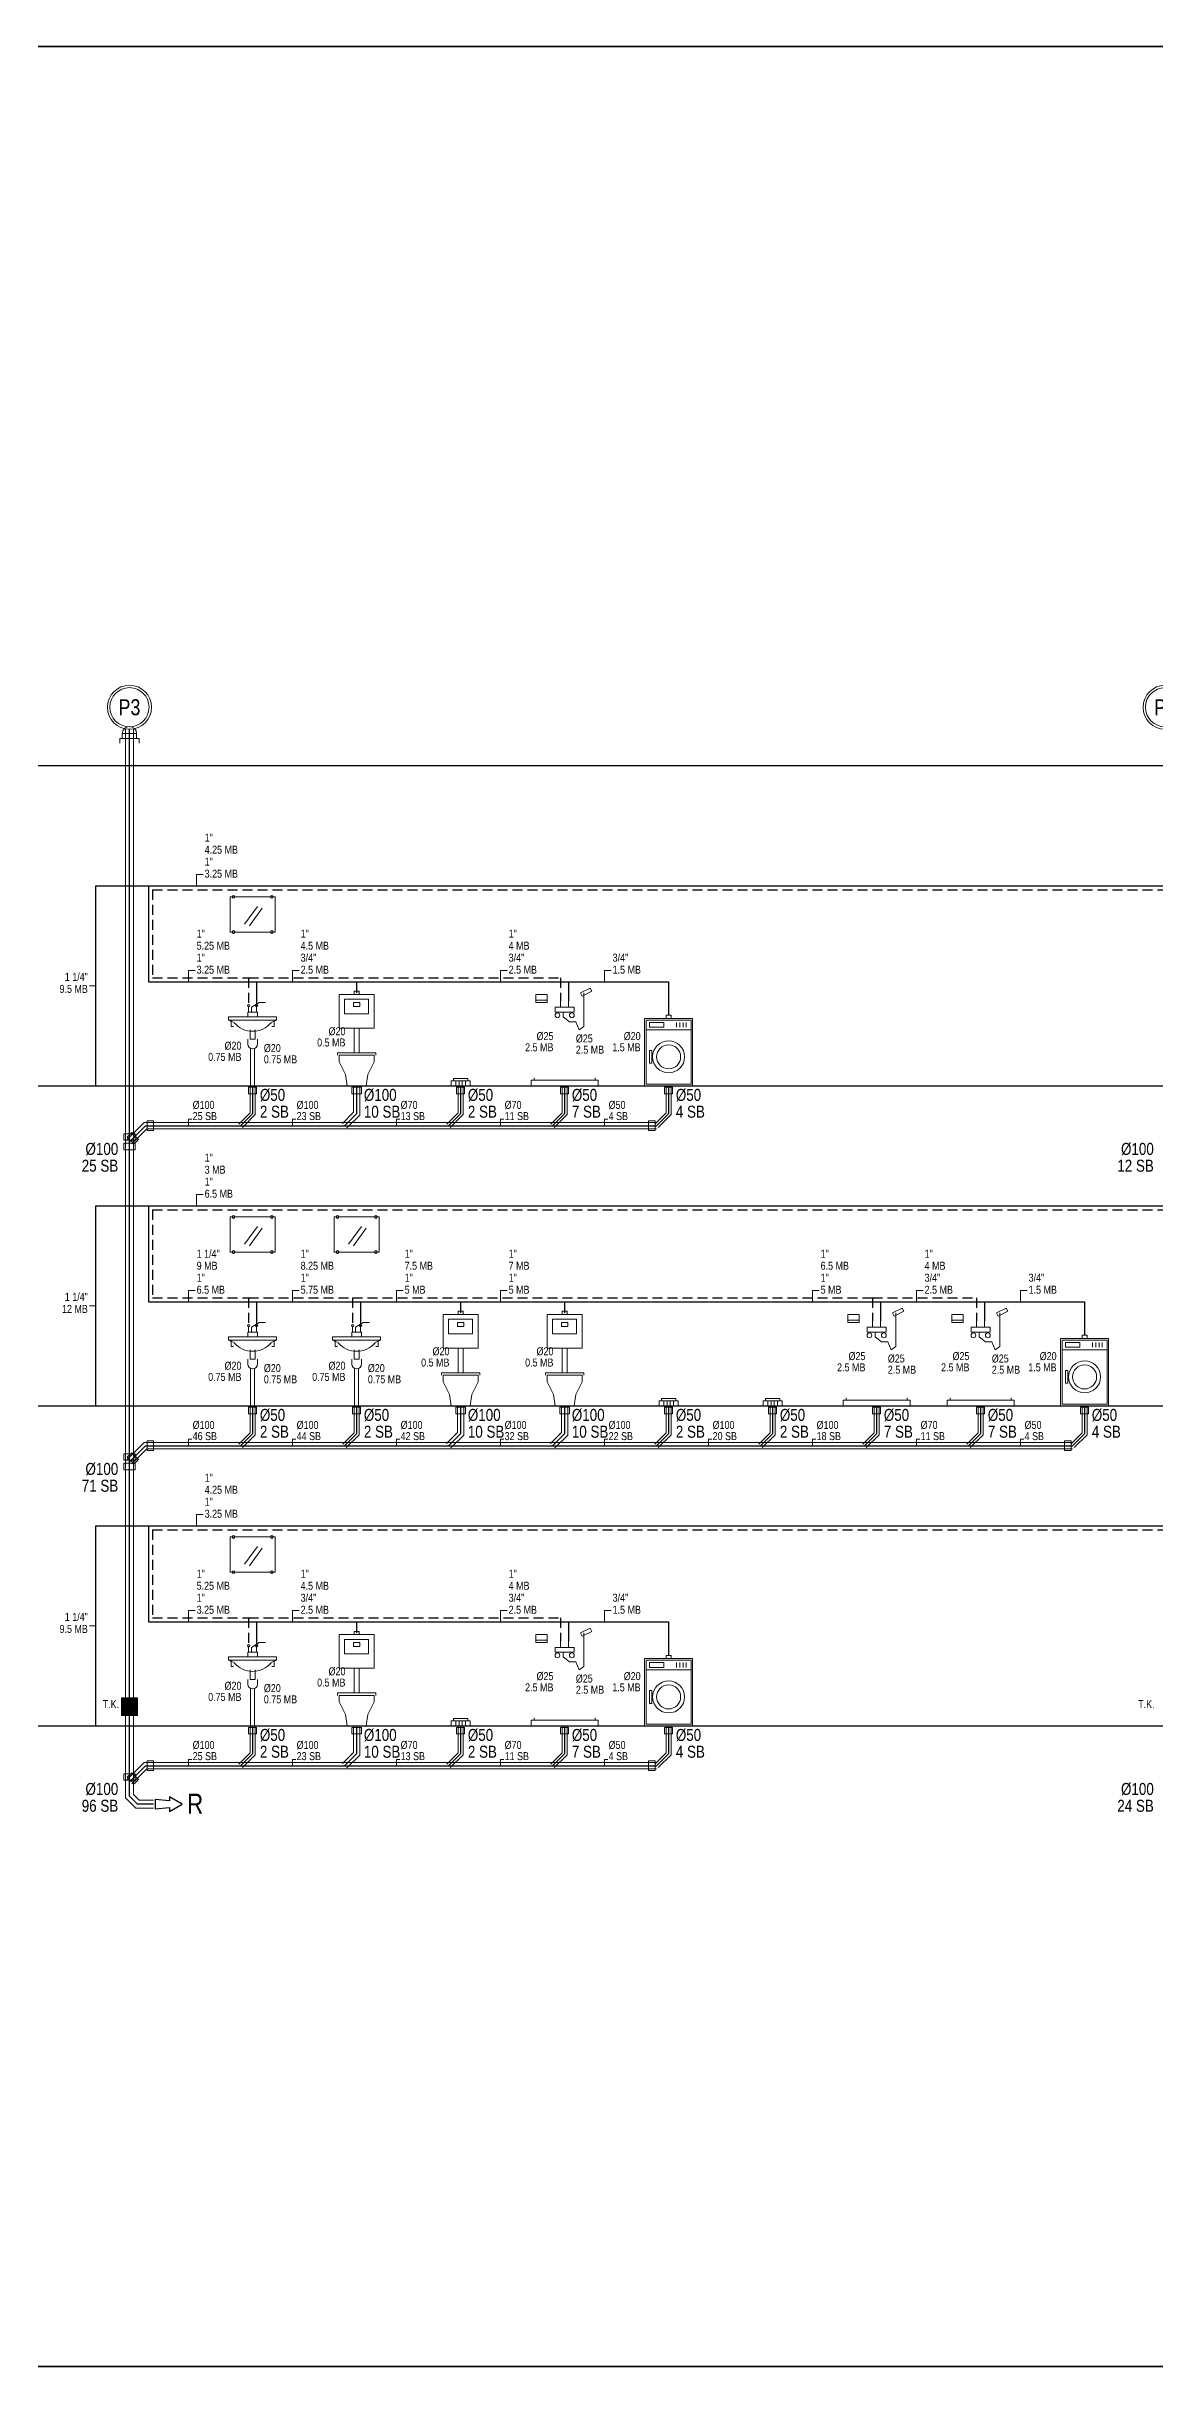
# Model space of a CAD drawing. Header units: centimetres. Extents: x 260714 to 268132, y -444050 to -441150.
# Drawn here: x 265150 to 266535, y -444050 to -441150 of the extents above; entities that cross this region are included whole.
import ezdxf
from ezdxf.enums import TextEntityAlignment as Align

# ---------------------------------------------------------------- set-up
doc = ezdxf.new("R2010")
doc.units = ezdxf.units.CM
doc.linetypes.add('ROTAS_BASMA', pattern=[18.75, 12.5, -6.25])
doc.linetypes.add('ROTAS_PISSU', pattern=[45, 25, -6, 0, -6, 2, -6])
for name, color, linetype, lineweight in [('ROTAS-PAFTA', 144, 'Continuous', 35), ('ROTAS-SIHHI-CIHAZ-YAZI', 1, 'Continuous', 13), ('ROTAS-SIHHI-KOLON-NO', 6, 'Continuous', 18), ('ROTAS-SIHHI-PIS-SU', 6, 'ROTAS_PISSU', 30), ('ROTAS-SIHHI-PIS-SU-CAP', 211, 'Continuous', 18), ('ROTAS-SIHHI-PIS-SU-PVC-DETAY', 43, 'Continuous', 13), ('ROTAS-SIHHI-ROGAR', 5, 'Continuous', 25), ('ROTAS-SIHHI-ROGAR-YAZI', 9, 'Continuous', 9), ('ROTAS-SIHHI-SEMA-ARMATUR', 4, 'Continuous', 13), ('ROTAS-SIHHI-SEMA-BANT', 7, 'Continuous', 25), ('ROTAS-SIHHI-SEMBOL', 1, 'Continuous', 18), ('ROTAS-SIHHI-SICAK-SU', 1, 'ROTAS_BASMA', 30), ('ROTAS-SIHHI-SOGUK-SU', 5, 'Continuous', 30), ('ROTAS-SIHHI-TEMIZ-SU-CAP', 101, 'Continuous', 18)]:
    doc.layers.add(name, color=color, linetype=linetype, lineweight=lineweight)
doc.styles.add('ROTAS-YAZI', font='arial.ttf')

# ---------------------------------------------------------------- blocks, each defined once
blk = doc.blocks.new('ROTAS-SEMA-ET-DIKME')
blk.add_line((0, 0), (-8, 0))
at = {"style": 'ROTAS-YAZI', "width": 0.8}
for tag, p in [('CAP', (-10, 3)), ('MB', (-10, -12))]:
    blk.add_attdef(tag, text='', height=10, dxfattribs=at).set_placement(p, align=Align.BOTTOM_RIGHT)
blk = doc.blocks.new('ROTAS-SEMA-ET-MB4')
for p, q in [((0, 0), (0, 14)), ((0, 14), (8, 14))]:
    blk.add_line(p, q)
at = {"style": 'ROTAS-YAZI', "width": 0.8}
for tag, p in [('C1', (10, 55)), ('C2', (10, 25)), ('M1', (10, 40)), ('M2', (10, 10))]:
    blk.add_attdef(tag, p, '', height=10, dxfattribs=at)
blk = doc.blocks.new('ROTAS-SEMA-LAVABO')
at = {"color": 2}
for p, q in [((-10, 202), (6, 224)), ((-4, 200), (12, 222))]:
    blk.add_line(p, q, dxfattribs=at)
at = {"color": 4}
for p, q in [((-5, 92), (-5, 100)), ((5, 92), (5, 100)), ((-30, 82), (-23, 79)), ((-6, 52), (-6, 58)), ((6, 52), (6, 58)), ((30, 82), (23, 79)), ((-2.5, 46), (-2.5, 0)), ((2.5, 46), (2.5, 0))]:
    blk.add_line(p, q, dxfattribs=at)
at = {"color": 2}
blk.add_lwpolyline([(-28, 192), (28, 192), (28, 236), (-28, 236)], close=True, dxfattribs=at)
at = {"color": 4}
for points in [[(-6, 86), (-6, 92), (6, 92), (6, 86)], [(-1.5, 92), (-1.5, 98), (8, 104), (16, 104)], [(-27, 82), (-27, 74), (-24, 74)], [(-3, 70), (-3, 58), (3, 58), (3, 70)], [(27, 82), (27, 74), (24, 74)]]:
    blk.add_lwpolyline(points, dxfattribs=at)
blk.add_lwpolyline([(-30, 86), (30, 86), (30, 82), (-30, 82)], close=True, dxfattribs=at)
at = {"color": 2}
for centre in [(-24, 236), (24, 236), (-24, 192), (24, 192)]:
    blk.add_circle(centre, 1.8, dxfattribs=at)
at = {"color": 4}
for centre in [(-5, 100), (5, 100)]:
    blk.add_circle(centre, 1.6, dxfattribs=at)
for centre, radius, start, end in [((0, 98), 30, 220, 320), ((0, 52), 6, 180, 360)]:
    blk.add_arc(centre, radius, start, end, dxfattribs=at)
blk = doc.blocks.new('ROTAS-SEMA-ET2-SOL')
at = {"style": 'ROTAS-YAZI', "width": 0.8}
for tag, p in [('CAP', (0, 14)), ('DEGER', (0, 0))]:
    blk.add_attdef(tag, text='', height=10, dxfattribs=at).set_placement(p, align=Align.BOTTOM_RIGHT)
blk = doc.blocks.new('ROTAS-SEMA-ET2-SAG')
at = {"style": 'ROTAS-YAZI', "width": 0.8}
for tag, p in [('CAP', (0, 14)), ('DEGER', (0, 0))]:
    blk.add_attdef(tag, p, '', height=10, dxfattribs=at)
blk = doc.blocks.new('ROTAS-SEMA-KLOZET')
at = {"color": 2}
for p, q in [((-3, 41), (-3, 72)), ((3, 41), (3, 72)), ((-24, 41), (24, 41)), ((-24, 38), (-24, 41)), ((24, 38), (24, 41))]:
    blk.add_line(p, q, dxfattribs=at)
at = {"color": 4}
blk.add_lwpolyline([(-3, 114), (3, 114), (3, 118), (-3, 118)], close=True, dxfattribs=at)
at = {"color": 2}
for points in [[(-22, 72), (22, 72), (22, 114), (-22, 114)], [(-15, 90), (15, 90), (15, 108), (-15, 108)], [(-4, 99), (4, 99), (4, 104), (-4, 104)], [(-12, 0), (12, 0), (14, 14), (22, 30), (22, 38), (-22, 38), (-22, 30), (-14, 14)]]:
    blk.add_lwpolyline(points, close=True, dxfattribs=at)
blk = doc.blocks.new('ROTAS-SEMA-YER-SUZGECI')
at = {"color": 2}
for p, q in [((-6, 0), (-6, 6)), ((-2, 0), (-2, 6)), ((2, 0), (2, 6)), ((6, 0), (6, 6))]:
    blk.add_line(p, q, dxfattribs=at)
for points in [[(-12, 0), (12, 0), (12, 6), (-12, 6)], [(-9, 6), (9, 6), (9, 9), (-9, 9)]]:
    blk.add_lwpolyline(points, close=True, dxfattribs=at)
blk = doc.blocks.new('ROTAS-SEMA-DUS')
at = {"color": 4}
for p, q in [((24, 74), (24, 116)), ((-5, 98), (-5, 106)), ((5, 98), (5, 106)), ((-38, 7), (-38, 10)), ((38, 7), (38, 10))]:
    blk.add_line(p, q, dxfattribs=at)
at = {"color": 2}
blk.add_line((-36, 107), (-22, 107), dxfattribs=at)
at = {"color": 4}
for points in [[(20, 116), (32, 122), (34, 118), (22, 112)], [(-12, 92), (12, 92), (12, 98), (-12, 98)], [(-42, 0), (42, 0), (42, 7), (-42, 7)]]:
    blk.add_lwpolyline(points, close=True, dxfattribs=at)
at = {"color": 2}
blk.add_lwpolyline([(-36, 104), (-22, 104), (-22, 114), (-36, 114)], close=True, dxfattribs=at)
at = {"color": 4}
for points in [[(-2, 92), (-2, 86), (6, 80), (14, 80)], [(14, 80), (18, 70), (24, 74)]]:
    blk.add_lwpolyline(points, dxfattribs=at)
for centre in [(-9, 88), (9, 88)]:
    blk.add_circle(centre, 3, dxfattribs=at)
blk = doc.blocks.new('ROTAS-SEMA-CAMASIR-MAKINESI')
at = {"color": 4}
blk.add_line((-28, 70), (28, 70), dxfattribs=at)
at = {"color": 2}
for p, q in [((10, 73), (10, 79)), ((14, 73), (14, 79)), ((18, 73), (18, 79)), ((22, 73), (22, 79))]:
    blk.add_line(p, q, dxfattribs=at)
at = {"color": 4}
for points in [[(-3, 84), (3, 84), (3, 88), (-3, 88)], [(-30, 0), (30, 0), (30, 84), (-30, 84)], [(-28, 2), (28, 2), (28, 82), (-28, 82)], [(-24, 73), (-6, 73), (-6, 79), (-24, 79)]]:
    blk.add_lwpolyline(points, close=True, dxfattribs=at)
at = {"color": 2}
blk.add_lwpolyline([(-24, 28), (-21, 28), (-21, 44), (-24, 44)], close=True, dxfattribs=at)
for radius in [20, 15]:
    blk.add_circle((0, 36), radius, dxfattribs=at)
blk = doc.blocks.new('ROTAS-SEMA-ET-MB2')
for p, q in [((0, 0), (0, 14)), ((0, 14), (8, 14))]:
    blk.add_line(p, q)
at = {"style": 'ROTAS-YAZI', "width": 0.8}
for tag, p in [('C1', (10, 25)), ('M1', (10, 10))]:
    blk.add_attdef(tag, p, '', height=10, dxfattribs=at)
blk = doc.blocks.new('ROTAS-SEMA-ET-SB')
for p, q in [((0, 0), (0, 8)), ((0, 8), (4, 8))]:
    blk.add_line(p, q)
at = {"style": 'ROTAS-YAZI', "width": 0.8}
for tag, p in [('CAP', (5, 21)), ('SB', (5, 7))]:
    blk.add_attdef(tag, p, '', height=10, dxfattribs=at)
blk = doc.blocks.new('ROTAS-SEMA-ROGAR-OK')
at = {"color": 2}
blk.add_lwpolyline([(0, -6), (18, -4), (18, -9), (34, 0), (18, 9), (18, 4), (0, 6)], close=True, dxfattribs=at)
blk = doc.blocks.new('ROTAS-SEMA-TEMIZLEME-KAPAGI')
blk.add_hatch(color=8).paths.add_polyline_path([(-10, -11), (10, -11), (10, 11), (-10, 11)])
at = {"color": 1}
blk.add_lwpolyline([(-10, -11), (10, -11), (10, 11), (-10, 11)], close=True, dxfattribs=at)
for centre, radius in [((0, 0), 9), ((-5, 0), 1.3), ((5, 0), 1.3)]:
    blk.add_circle(centre, radius, dxfattribs=at)
blk = doc.blocks.new('ROTAS-SEMA-HAVALIK')
at = {"color": 43}
for points in [[(-12, 0), (-12, 6), (12, 6), (12, 0)], [(-9, 6), (-9, 12), (9, 12), (9, 6)]]:
    blk.add_lwpolyline(points, dxfattribs=at)
blk.add_arc((0, 12), 9, 0, 180, dxfattribs=at)
blk = doc.blocks.new('ROTAS-SEMA-KOLON-NO')
at = {"color": 6}
blk.add_circle((0, 0), 27.5, dxfattribs=at)
at = {"color": 8}
blk.add_circle((0, 0), 24.5, dxfattribs=at)
at = {"color": 6, "style": 'ROTAS-YAZI', "width": 0.8}
blk.add_attdef('NO', text='', height=20, dxfattribs=at).set_placement((0, 0), align=Align.MIDDLE_CENTER)

msp = doc.modelspace()

# ---------------------------------------------------------------- linework, layer by layer
at = {"layer": 'ROTAS-PAFTA'}
msp.add_lwpolyline([(260714, -444050), (268132, -444050), (268132, -441150), (260714, -441150), (260714, -444050)], dxfattribs=at)
at = {"layer": 'ROTAS-SIHHI-PIS-SU', "linetype": 'Continuous'}
for p, q in [((265253.6, -442519), (265253.6, -442003.5)), ((265253.6, -442519), (265273.6, -442499)), ((265273.6, -442499), (265392.6, -442499)), ((265392.6, -442499), (265522.6, -442499)), ((265522.6, -442499), (265652.6, -442499)), ((265652.6, -442499), (265782.6, -442499)), ((265782.6, -442499), (265912.6, -442499)), ((265253.6, -442919), (265253.6, -442519)), ((265253.6, -442919), (265273.6, -442899)), ((265273.6, -442899), (265392.6, -442899)), ((265392.6, -442899), (265522.6, -442899)), ((265522.6, -442899), (265652.6, -442899)), ((265652.6, -442899), (265782.6, -442899)), ((265782.6, -442899), (265912.6, -442899)), ((265912.6, -442899), (266042.6, -442899)), ((266042.6, -442899), (266172.6, -442899)), ((266172.6, -442899), (266302.6, -442899)), ((266302.6, -442899), (266432.6, -442899)), ((265253.6, -443319), (265253.6, -442919)), ((265253.6, -443319), (265273.6, -443299)), ((265273.6, -443299), (265392.6, -443299)), ((265392.6, -443299), (265522.6, -443299)), ((265522.6, -443299), (265652.6, -443299)), ((265652.6, -443299), (265782.6, -443299)), ((265782.6, -443299), (265912.6, -443299))]:
    msp.add_line(p, q, dxfattribs=at)
for points in [[(265407.6, -442449), (265407.6, -442484), (265392.6, -442499)], [(265537.6, -442449), (265537.6, -442484), (265522.6, -442499)], [(265667.6, -442449), (265667.6, -442484), (265652.6, -442499)], [(265797.6, -442449), (265797.6, -442484), (265782.6, -442499)], [(265927.6, -442449), (265927.6, -442484), (265912.6, -442499)], [(265407.6, -442849), (265407.6, -442884), (265392.6, -442899)], [(265537.6, -442849), (265537.6, -442884), (265522.6, -442899)], [(265667.6, -442849), (265667.6, -442884), (265652.6, -442899)], [(265797.6, -442849), (265797.6, -442884), (265782.6, -442899)], [(265927.6, -442849), (265927.6, -442884), (265912.6, -442899)], [(266057.6, -442849), (266057.6, -442884), (266042.6, -442899)], [(266187.6, -442849), (266187.6, -442884), (266172.6, -442899)], [(266317.6, -442849), (266317.6, -442884), (266302.6, -442899)], [(266447.6, -442849), (266447.6, -442884), (266432.6, -442899)], [(265407.6, -443249), (265407.6, -443284), (265392.6, -443299)], [(265537.6, -443249), (265537.6, -443284), (265522.6, -443299)], [(265667.6, -443249), (265667.6, -443284), (265652.6, -443299)], [(265797.6, -443249), (265797.6, -443284), (265782.6, -443299)], [(265927.6, -443249), (265927.6, -443284), (265912.6, -443299)], [(265283.6, -443347), (265263.6, -443347), (265253.6, -443337), (265253.6, -443319)]]:
    msp.add_lwpolyline(points, dxfattribs=at)
at = {"layer": 'ROTAS-SIHHI-PIS-SU-PVC-DETAY'}
for p, q in [((265248.6, -442519), (265248.6, -442003.5)), ((265258.6, -442519), (265258.6, -442003.5)), ((265248.6, -442919), (265248.6, -442519)), ((265258.6, -442919), (265258.6, -442519)), ((265248.6, -443319), (265248.6, -442919)), ((265258.6, -443319), (265258.6, -442919))]:
    msp.add_line(p, q, dxfattribs=at)
for points in [[(265404.6, -442449), (265404.6, -442482.8), (265390.5, -442496.9)], [(265410.6, -442449), (265410.6, -442485.2), (265394.7, -442501.1)], [(265412.6, -442451), (265412.6, -442459), (265402.6, -442459), (265402.6, -442451), (265412.6, -442451)], [(265533.6, -442449), (265533.6, -442482.3), (265519.8, -442496.2)], [(265541.6, -442449), (265541.6, -442485.7), (265525.4, -442501.8)], [(265543.6, -442451), (265543.6, -442459), (265531.6, -442459), (265531.6, -442451), (265543.6, -442451)], [(265664.6, -442449), (265664.6, -442482.8), (265650.5, -442496.9)], [(265670.6, -442449), (265670.6, -442485.2), (265654.7, -442501.1)], [(265672.6, -442451), (265672.6, -442459), (265662.6, -442459), (265662.6, -442451), (265672.6, -442451)], [(265794.6, -442449), (265794.6, -442482.8), (265780.5, -442496.9)], [(265800.6, -442449), (265800.6, -442485.2), (265784.7, -442501.1)], [(265802.6, -442451), (265802.6, -442459), (265792.6, -442459), (265792.6, -442451), (265802.6, -442451)], [(265924.6, -442449), (265924.6, -442482.8), (265910.5, -442496.9)], [(265930.6, -442449), (265930.6, -442485.2), (265914.7, -442501.1)], [(265932.6, -442451), (265932.6, -442459), (265922.6, -442459), (265922.6, -442451), (265932.6, -442451)], [(265246.6, -442517), (265246.6, -442509), (265260.6, -442509), (265260.6, -442517), (265246.6, -442517)], [(265250.8, -442516.2), (265271.9, -442495), (265912.6, -442495)], [(265250.8, -442513.3), (265256.4, -442507.7), (265264.9, -442516.2), (265259.3, -442521.8), (265250.8, -442513.3)], [(265256.4, -442521.8), (265275.3, -442503), (265912.6, -442503)], [(265275.6, -442493), (265283.6, -442493), (265283.6, -442505), (265275.6, -442505), (265275.6, -442493)], [(265902.6, -442493), (265910.6, -442493), (265910.6, -442505), (265902.6, -442505), (265902.6, -442493)], [(265246.6, -442529), (265246.6, -442521), (265260.6, -442521), (265260.6, -442529), (265246.6, -442529)], [(265404.6, -442849), (265404.6, -442882.8), (265390.5, -442896.9)], [(265410.6, -442849), (265410.6, -442885.2), (265394.7, -442901.1)], [(265412.6, -442851), (265412.6, -442859), (265402.6, -442859), (265402.6, -442851), (265412.6, -442851)], [(265534.6, -442849), (265534.6, -442882.8), (265520.5, -442896.9)], [(265540.6, -442849), (265540.6, -442885.2), (265524.7, -442901.1)], [(265542.6, -442851), (265542.6, -442859), (265532.6, -442859), (265532.6, -442851), (265542.6, -442851)], [(265663.6, -442849), (265663.6, -442882.3), (265649.8, -442896.2)], [(265671.6, -442849), (265671.6, -442885.7), (265655.4, -442901.8)], [(265673.6, -442851), (265673.6, -442859), (265661.6, -442859), (265661.6, -442851), (265673.6, -442851)], [(265793.6, -442849), (265793.6, -442882.3), (265779.8, -442896.2)], [(265801.6, -442849), (265801.6, -442885.7), (265785.4, -442901.8)], [(265803.6, -442851), (265803.6, -442859), (265791.6, -442859), (265791.6, -442851), (265803.6, -442851)], [(265924.6, -442849), (265924.6, -442882.8), (265910.5, -442896.9)], [(265930.6, -442849), (265930.6, -442885.2), (265914.7, -442901.1)], [(265932.6, -442851), (265932.6, -442859), (265922.6, -442859), (265922.6, -442851), (265932.6, -442851)], [(266054.6, -442849), (266054.6, -442882.8), (266040.5, -442896.9)], [(266060.6, -442849), (266060.6, -442885.2), (266044.7, -442901.1)], [(266062.6, -442851), (266062.6, -442859), (266052.6, -442859), (266052.6, -442851), (266062.6, -442851)], [(266184.6, -442849), (266184.6, -442882.8), (266170.5, -442896.9)], [(266190.6, -442849), (266190.6, -442885.2), (266174.7, -442901.1)], [(266192.6, -442851), (266192.6, -442859), (266182.6, -442859), (266182.6, -442851), (266192.6, -442851)], [(266314.6, -442849), (266314.6, -442882.8), (266300.5, -442896.9)], [(266320.6, -442849), (266320.6, -442885.2), (266304.7, -442901.1)], [(266322.6, -442851), (266322.6, -442859), (266312.6, -442859), (266312.6, -442851), (266322.6, -442851)], [(266444.6, -442849), (266444.6, -442882.8), (266430.5, -442896.9)], [(266450.6, -442849), (266450.6, -442885.2), (266434.7, -442901.1)], [(266452.6, -442851), (266452.6, -442859), (266442.6, -442859), (266442.6, -442851), (266452.6, -442851)], [(265246.6, -442917), (265246.6, -442909), (265260.6, -442909), (265260.6, -442917), (265246.6, -442917)], [(265250.8, -442916.2), (265271.9, -442895), (266432.6, -442895)], [(265250.8, -442913.3), (265256.4, -442907.7), (265264.9, -442916.2), (265259.3, -442921.8), (265250.8, -442913.3)], [(265256.4, -442921.8), (265275.3, -442903), (266432.6, -442903)], [(265275.6, -442893), (265283.6, -442893), (265283.6, -442905), (265275.6, -442905), (265275.6, -442893)], [(266422.6, -442893), (266430.6, -442893), (266430.6, -442905), (266422.6, -442905), (266422.6, -442893)], [(265246.6, -442929), (265246.6, -442921), (265260.6, -442921), (265260.6, -442929), (265246.6, -442929)], [(265404.6, -443249), (265404.6, -443282.8), (265390.5, -443296.9)], [(265410.6, -443249), (265410.6, -443285.2), (265394.7, -443301.1)], [(265412.6, -443251), (265412.6, -443259), (265402.6, -443259), (265402.6, -443251), (265412.6, -443251)], [(265533.6, -443249), (265533.6, -443282.3), (265519.8, -443296.2)], [(265541.6, -443249), (265541.6, -443285.7), (265525.4, -443301.8)], [(265543.6, -443251), (265543.6, -443259), (265531.6, -443259), (265531.6, -443251), (265543.6, -443251)], [(265664.6, -443249), (265664.6, -443282.8), (265650.5, -443296.9)], [(265670.6, -443249), (265670.6, -443285.2), (265654.7, -443301.1)], [(265672.6, -443251), (265672.6, -443259), (265662.6, -443259), (265662.6, -443251), (265672.6, -443251)], [(265794.6, -443249), (265794.6, -443282.8), (265780.5, -443296.9)], [(265800.6, -443249), (265800.6, -443285.2), (265784.7, -443301.1)], [(265802.6, -443251), (265802.6, -443259), (265792.6, -443259), (265792.6, -443251), (265802.6, -443251)], [(265924.6, -443249), (265924.6, -443282.8), (265910.5, -443296.9)], [(265930.6, -443249), (265930.6, -443285.2), (265914.7, -443301.1)], [(265932.6, -443251), (265932.6, -443259), (265922.6, -443259), (265922.6, -443251), (265932.6, -443251)], [(265275.6, -443293), (265283.6, -443293), (265283.6, -443305), (265275.6, -443305), (265275.6, -443293)], [(265902.6, -443293), (265910.6, -443293), (265910.6, -443305), (265902.6, -443305), (265902.6, -443293)], [(265246.6, -443317), (265246.6, -443309), (265260.6, -443309), (265260.6, -443317), (265246.6, -443317)], [(265283.6, -443352), (265261.5, -443352), (265248.6, -443339.1), (265248.6, -443319)], [(265250.8, -443316.2), (265271.9, -443295), (265912.6, -443295)], [(265250.8, -443313.3), (265256.4, -443307.7), (265264.9, -443316.2), (265259.3, -443321.8), (265250.8, -443313.3)], [(265256.4, -443321.8), (265275.3, -443303), (265912.6, -443303)], [(265283.6, -443342), (265265.7, -443342), (265258.6, -443334.9), (265258.6, -443319)]]:
    msp.add_lwpolyline(points, dxfattribs=at)
at = {"layer": 'ROTAS-SIHHI-SEMA-BANT'}
for p, q in [((260770, -442049), (268070, -442049)), ((260770, -442449), (268070, -442449)), ((260770, -442849), (268070, -442849)), ((260770, -443249), (268070, -443249))]:
    msp.add_line(p, q, dxfattribs=at)
at = {"layer": 'ROTAS-SIHHI-SICAK-SU'}
for p, q in [((265282.6, -442204), (266577.1, -442204)), ((265282.6, -442204), (265282.6, -442314)), ((265282.6, -442314), (265402.6, -442314)), ((265402.6, -442314), (265402.6, -442349)), ((265402.6, -442314), (265792.6, -442314)), ((265792.6, -442314), (265792.6, -442343)), ((265282.6, -442604), (266963.6, -442604)), ((265282.6, -442604), (265282.6, -442714)), ((265282.6, -442714), (265402.6, -442714)), ((265402.6, -442714), (265402.6, -442749)), ((265402.6, -442714), (265532.6, -442714)), ((265532.6, -442714), (265532.6, -442749)), ((265532.6, -442714), (266182.6, -442714)), ((266182.6, -442714), (266182.6, -442743)), ((266182.6, -442714), (266312.6, -442714)), ((266312.6, -442714), (266312.6, -442743)), ((265282.6, -443004), (266577.1, -443004)), ((265282.6, -443004), (265282.6, -443114)), ((265282.6, -443114), (265402.6, -443114)), ((265402.6, -443114), (265402.6, -443149)), ((265402.6, -443114), (265792.6, -443114)), ((265792.6, -443114), (265792.6, -443143))]:
    msp.add_line(p, q, dxfattribs=at)
at = {"layer": 'ROTAS-SIHHI-SOGUK-SU'}
for p, q in [((265211.6, -442449), (265211.6, -442199)), ((265211.6, -442199), (265277.6, -442199)), ((265277.6, -442199), (266572.1, -442199)), ((265277.6, -442199), (265277.6, -442319)), ((265277.6, -442319), (265412.6, -442319)), ((265412.6, -442319), (265412.6, -442349)), ((265412.6, -442319), (265537.6, -442319)), ((265537.6, -442319), (265537.6, -442333)), ((265537.6, -442319), (265802.6, -442319)), ((265802.6, -442319), (265802.6, -442343)), ((265802.6, -442319), (265927.6, -442319)), ((265927.6, -442319), (265927.6, -442361)), ((265211.6, -442849), (265211.6, -442599)), ((265211.6, -442599), (265277.6, -442599)), ((265277.6, -442599), (266958.6, -442599)), ((265277.6, -442599), (265277.6, -442719)), ((265277.6, -442719), (265412.6, -442719)), ((265412.6, -442719), (265412.6, -442749)), ((265412.6, -442719), (265542.6, -442719)), ((265542.6, -442719), (265542.6, -442749)), ((265542.6, -442719), (265667.6, -442719)), ((265667.6, -442719), (265667.6, -442733)), ((265667.6, -442719), (265797.6, -442719)), ((265797.6, -442719), (265797.6, -442733)), ((265797.6, -442719), (266192.6, -442719)), ((266192.6, -442719), (266192.6, -442743)), ((266192.6, -442719), (266322.6, -442719)), ((266322.6, -442719), (266322.6, -442743)), ((266322.6, -442719), (266447.6, -442719)), ((266447.6, -442719), (266447.6, -442761)), ((265211.6, -443249), (265211.6, -442999)), ((265211.6, -442999), (265277.6, -442999)), ((265277.6, -442999), (266572.1, -442999)), ((265277.6, -442999), (265277.6, -443119)), ((265277.6, -443119), (265412.6, -443119)), ((265412.6, -443119), (265412.6, -443149)), ((265412.6, -443119), (265537.6, -443119)), ((265537.6, -443119), (265537.6, -443133)), ((265537.6, -443119), (265802.6, -443119)), ((265802.6, -443119), (265802.6, -443143)), ((265802.6, -443119), (265927.6, -443119)), ((265927.6, -443119), (265927.6, -443161))]:
    msp.add_line(p, q, dxfattribs=at)

# ---------------------------------------------------------------- block references
at = {"layer": 'ROTAS-SIHHI-KOLON-NO'}
for p, values in [((265253.6, -441976), {'NO': 'P3'}), ((266548.1, -441976), {'NO': 'P2'})]:
    msp.add_blockref('ROTAS-SEMA-KOLON-NO', p, dxfattribs=at).add_auto_attribs(values)
at = {"layer": 'ROTAS-SIHHI-PIS-SU-CAP', "xscale": 1.5, "yscale": 1.5}
for name, p, values in [('ROTAS-SEMA-ET2-SAG', (265416.6, -442489), {'CAP': 'Ø50', 'DEGER': '2 SB'}), ('ROTAS-SEMA-ET2-SAG', (265546.6, -442489), {'CAP': 'Ø100', 'DEGER': '10 SB'}), ('ROTAS-SEMA-ET2-SAG', (265676.6, -442489), {'CAP': 'Ø50', 'DEGER': '2 SB'}), ('ROTAS-SEMA-ET2-SAG', (265806.6, -442489), {'CAP': 'Ø50', 'DEGER': '7 SB'}), ('ROTAS-SEMA-ET2-SAG', (265936.6, -442489), {'CAP': 'Ø50', 'DEGER': '4 SB'}), ('ROTAS-SEMA-ET2-SOL', (265239.6, -442561), {'CAP': 'Ø100', 'DEGER': '25 SB'}), ('ROTAS-SEMA-ET2-SOL', (266534.1, -442561), {'CAP': 'Ø100', 'DEGER': '12 SB'}), ('ROTAS-SEMA-ET2-SAG', (265416.6, -442889), {'CAP': 'Ø50', 'DEGER': '2 SB'}), ('ROTAS-SEMA-ET2-SAG', (265546.6, -442889), {'CAP': 'Ø50', 'DEGER': '2 SB'}), ('ROTAS-SEMA-ET2-SAG', (265676.6, -442889), {'CAP': 'Ø100', 'DEGER': '10 SB'}), ('ROTAS-SEMA-ET2-SAG', (265806.6, -442889), {'CAP': 'Ø100', 'DEGER': '10 SB'}), ('ROTAS-SEMA-ET2-SAG', (265936.6, -442889), {'CAP': 'Ø50', 'DEGER': '2 SB'}), ('ROTAS-SEMA-ET2-SAG', (266066.6, -442889), {'CAP': 'Ø50', 'DEGER': '2 SB'}), ('ROTAS-SEMA-ET2-SAG', (266196.6, -442889), {'CAP': 'Ø50', 'DEGER': '7 SB'}), ('ROTAS-SEMA-ET2-SAG', (266326.6, -442889), {'CAP': 'Ø50', 'DEGER': '7 SB'}), ('ROTAS-SEMA-ET2-SAG', (266456.6, -442889), {'CAP': 'Ø50', 'DEGER': '4 SB'}), ('ROTAS-SEMA-ET2-SOL', (265239.6, -442961), {'CAP': 'Ø100', 'DEGER': '71 SB'}), ('ROTAS-SEMA-ET2-SAG', (265416.6, -443289), {'CAP': 'Ø50', 'DEGER': '2 SB'}), ('ROTAS-SEMA-ET2-SAG', (265546.6, -443289), {'CAP': 'Ø100', 'DEGER': '10 SB'}), ('ROTAS-SEMA-ET2-SAG', (265676.6, -443289), {'CAP': 'Ø50', 'DEGER': '2 SB'}), ('ROTAS-SEMA-ET2-SAG', (265806.6, -443289), {'CAP': 'Ø50', 'DEGER': '7 SB'}), ('ROTAS-SEMA-ET2-SAG', (265936.6, -443289), {'CAP': 'Ø50', 'DEGER': '4 SB'}), ('ROTAS-SEMA-ET2-SOL', (265239.6, -443361), {'CAP': 'Ø100', 'DEGER': '96 SB'}), ('ROTAS-SEMA-ET2-SOL', (266534.1, -443361), {'CAP': 'Ø100', 'DEGER': '24 SB'})]:
    msp.add_blockref(name, p, dxfattribs=at).add_auto_attribs(values)
at = {"layer": 'ROTAS-SIHHI-PIS-SU-CAP'}
for p, values in [((265327.6, -442499), {'CAP': 'Ø100', 'SB': '25 SB'}), ((265457.6, -442499), {'CAP': 'Ø100', 'SB': '23 SB'}), ((265587.6, -442499), {'CAP': 'Ø70', 'SB': '13 SB'}), ((265717.6, -442499), {'CAP': 'Ø70', 'SB': '11 SB'}), ((265847.6, -442499), {'CAP': 'Ø50', 'SB': '4 SB'}), ((265327.6, -442899), {'CAP': 'Ø100', 'SB': '46 SB'}), ((265457.6, -442899), {'CAP': 'Ø100', 'SB': '44 SB'}), ((265587.6, -442899), {'CAP': 'Ø100', 'SB': '42 SB'}), ((265717.6, -442899), {'CAP': 'Ø100', 'SB': '32 SB'}), ((265847.6, -442899), {'CAP': 'Ø100', 'SB': '22 SB'}), ((265977.6, -442899), {'CAP': 'Ø100', 'SB': '20 SB'}), ((266107.6, -442899), {'CAP': 'Ø100', 'SB': '18 SB'}), ((266237.6, -442899), {'CAP': 'Ø70', 'SB': '11 SB'}), ((266367.6, -442899), {'CAP': 'Ø50', 'SB': '4 SB'}), ((265327.6, -443299), {'CAP': 'Ø100', 'SB': '25 SB'}), ((265457.6, -443299), {'CAP': 'Ø100', 'SB': '23 SB'}), ((265587.6, -443299), {'CAP': 'Ø70', 'SB': '13 SB'}), ((265717.6, -443299), {'CAP': 'Ø70', 'SB': '11 SB'}), ((265847.6, -443299), {'CAP': 'Ø50', 'SB': '4 SB'})]:
    msp.add_blockref('ROTAS-SEMA-ET-SB', p, dxfattribs=at).add_auto_attribs(values)
at = {"layer": 'ROTAS-SIHHI-PIS-SU-PVC-DETAY'}
msp.add_blockref('ROTAS-SEMA-HAVALIK', (265253.6, -442021), dxfattribs=at)
at = {"layer": 'ROTAS-SIHHI-ROGAR'}
msp.add_blockref('ROTAS-SEMA-ROGAR-OK', (265285.6, -443347), dxfattribs=at)
at = {"layer": 'ROTAS-SIHHI-SEMA-ARMATUR'}
for name, p in [('ROTAS-SEMA-LAVABO', (265407.6, -442449)), ('ROTAS-SEMA-KLOZET', (265537.6, -442449)), ('ROTAS-SEMA-DUS', (265797.6, -442449)), ('ROTAS-SEMA-CAMASIR-MAKINESI', (265927.6, -442449)), ('ROTAS-SEMA-YER-SUZGECI', (265667.6, -442449)), ('ROTAS-SEMA-LAVABO', (265407.6, -442849)), ('ROTAS-SEMA-LAVABO', (265537.6, -442849)), ('ROTAS-SEMA-KLOZET', (265667.6, -442849)), ('ROTAS-SEMA-KLOZET', (265797.6, -442849)), ('ROTAS-SEMA-DUS', (266187.6, -442849)), ('ROTAS-SEMA-DUS', (266317.6, -442849)), ('ROTAS-SEMA-CAMASIR-MAKINESI', (266447.6, -442849)), ('ROTAS-SEMA-YER-SUZGECI', (265927.6, -442849)), ('ROTAS-SEMA-YER-SUZGECI', (266057.6, -442849)), ('ROTAS-SEMA-LAVABO', (265407.6, -443249)), ('ROTAS-SEMA-KLOZET', (265537.6, -443249)), ('ROTAS-SEMA-DUS', (265797.6, -443249)), ('ROTAS-SEMA-CAMASIR-MAKINESI', (265927.6, -443249)), ('ROTAS-SEMA-YER-SUZGECI', (265667.6, -443249))]:
    msp.add_blockref(name, p, dxfattribs=at)
at = {"layer": 'ROTAS-SIHHI-SEMBOL'}
msp.add_blockref('ROTAS-SEMA-TEMIZLEME-KAPAGI', (265253.6, -443225), dxfattribs=at)
at = {"layer": 'ROTAS-SIHHI-TEMIZ-SU-CAP'}
for name, p, values in [('ROTAS-SEMA-ET-MB4', (265337.6, -442199), {'C1': '1"', 'M1': '4.25 MB', 'C2': '1"', 'M2': '3.25 MB'}), ('ROTAS-SEMA-ET-MB4', (265327.6, -442319), {'C1': '1"', 'M1': '5.25 MB', 'C2': '1"', 'M2': '3.25 MB'}), ('ROTAS-SEMA-ET-MB4', (265457.6, -442319), {'C1': '1"', 'M1': '4.5 MB', 'C2': '3/4"', 'M2': '2.5 MB'}), ('ROTAS-SEMA-ET-MB4', (265717.6, -442319), {'C1': '1"', 'M1': '4 MB', 'C2': '3/4"', 'M2': '2.5 MB'}), ('ROTAS-SEMA-ET-DIKME', (265211.6, -442324), {'CAP': '1 1/4"', 'MB': '9.5 MB'}), ('ROTAS-SEMA-ET-MB2', (265847.6, -442319), {'C1': '3/4"', 'M1': '1.5 MB'}), ('ROTAS-SEMA-ET2-SOL', (265393.6, -442421), {'CAP': 'Ø20', 'DEGER': '0.75 MB'}), ('ROTAS-SEMA-ET2-SOL', (265523.6, -442403), {'CAP': 'Ø20', 'DEGER': '0.5 MB'}), ('ROTAS-SEMA-ET2-SOL', (265783.6, -442409), {'CAP': 'Ø25', 'DEGER': '2.5 MB'}), ('ROTAS-SEMA-ET2-SAG', (265811.6, -442409), {'CAP': 'Ø25', 'DEGER': '2.5 MB'}), ('ROTAS-SEMA-ET2-SOL', (265892.6, -442409), {'CAP': 'Ø20', 'DEGER': '1.5 MB'}), ('ROTAS-SEMA-ET2-SAG', (265421.6, -442421), {'CAP': 'Ø20', 'DEGER': '0.75 MB'}), ('ROTAS-SEMA-ET-MB4', (265337.6, -442599), {'C1': '1"', 'M1': '3 MB', 'C2': '1"', 'M2': '6.5 MB'}), ('ROTAS-SEMA-ET-MB4', (265327.6, -442719), {'C1': '1 1/4"', 'M1': '9 MB', 'C2': '1"', 'M2': '6.5 MB'}), ('ROTAS-SEMA-ET-MB4', (265457.6, -442719), {'C1': '1"', 'M1': '8.25 MB', 'C2': '1"', 'M2': '5.75 MB'}), ('ROTAS-SEMA-ET-MB4', (265587.6, -442719), {'C1': '1"', 'M1': '7.5 MB', 'C2': '1"', 'M2': '5 MB'}), ('ROTAS-SEMA-ET-MB4', (265717.6, -442719), {'C1': '1"', 'M1': '7 MB', 'C2': '1"', 'M2': '5 MB'}), ('ROTAS-SEMA-ET-MB4', (266107.6, -442719), {'C1': '1"', 'M1': '6.5 MB', 'C2': '1"', 'M2': '5 MB'}), ('ROTAS-SEMA-ET-MB4', (266237.6, -442719), {'C1': '1"', 'M1': '4 MB', 'C2': '3/4"', 'M2': '2.5 MB'}), ('ROTAS-SEMA-ET-MB2', (266367.6, -442719), {'C1': '3/4"', 'M1': '1.5 MB'}), ('ROTAS-SEMA-ET-DIKME', (265211.6, -442724), {'CAP': '1 1/4"', 'MB': '12 MB'}), ('ROTAS-SEMA-ET2-SOL', (265393.6, -442821), {'CAP': 'Ø20', 'DEGER': '0.75 MB'}), ('ROTAS-SEMA-ET2-SAG', (265421.6, -442821), {'CAP': 'Ø20', 'DEGER': '0.75 MB'}), ('ROTAS-SEMA-ET2-SOL', (265523.6, -442821), {'CAP': 'Ø20', 'DEGER': '0.75 MB'}), ('ROTAS-SEMA-ET2-SAG', (265551.6, -442821), {'CAP': 'Ø20', 'DEGER': '0.75 MB'}), ('ROTAS-SEMA-ET2-SOL', (265653.6, -442803), {'CAP': 'Ø20', 'DEGER': '0.5 MB'}), ('ROTAS-SEMA-ET2-SOL', (265783.6, -442803), {'CAP': 'Ø20', 'DEGER': '0.5 MB'}), ('ROTAS-SEMA-ET2-SOL', (266173.6, -442809), {'CAP': 'Ø25', 'DEGER': '2.5 MB'}), ('ROTAS-SEMA-ET2-SAG', (266201.6, -442809), {'CAP': 'Ø25', 'DEGER': '2.5 MB'}), ('ROTAS-SEMA-ET2-SOL', (266303.6, -442809), {'CAP': 'Ø25', 'DEGER': '2.5 MB'}), ('ROTAS-SEMA-ET2-SAG', (266331.6, -442809), {'CAP': 'Ø25', 'DEGER': '2.5 MB'}), ('ROTAS-SEMA-ET2-SOL', (266412.6, -442809), {'CAP': 'Ø20', 'DEGER': '1.5 MB'}), ('ROTAS-SEMA-ET-MB4', (265337.6, -442999), {'C1': '1"', 'M1': '4.25 MB', 'C2': '1"', 'M2': '3.25 MB'}), ('ROTAS-SEMA-ET-MB4', (265327.6, -443119), {'C1': '1"', 'M1': '5.25 MB', 'C2': '1"', 'M2': '3.25 MB'}), ('ROTAS-SEMA-ET-MB4', (265457.6, -443119), {'C1': '1"', 'M1': '4.5 MB', 'C2': '3/4"', 'M2': '2.5 MB'}), ('ROTAS-SEMA-ET-MB4', (265717.6, -443119), {'C1': '1"', 'M1': '4 MB', 'C2': '3/4"', 'M2': '2.5 MB'}), ('ROTAS-SEMA-ET-MB2', (265847.6, -443119), {'C1': '3/4"', 'M1': '1.5 MB'}), ('ROTAS-SEMA-ET-DIKME', (265211.6, -443124), {'CAP': '1 1/4"', 'MB': '9.5 MB'}), ('ROTAS-SEMA-ET2-SOL', (265523.6, -443203), {'CAP': 'Ø20', 'DEGER': '0.5 MB'}), ('ROTAS-SEMA-ET2-SOL', (265393.6, -443221), {'CAP': 'Ø20', 'DEGER': '0.75 MB'}), ('ROTAS-SEMA-ET2-SAG', (265421.6, -443221), {'CAP': 'Ø20', 'DEGER': '0.75 MB'}), ('ROTAS-SEMA-ET2-SOL', (265783.6, -443209), {'CAP': 'Ø25', 'DEGER': '2.5 MB'}), ('ROTAS-SEMA-ET2-SAG', (265811.6, -443209), {'CAP': 'Ø25', 'DEGER': '2.5 MB'}), ('ROTAS-SEMA-ET2-SOL', (265892.6, -443209), {'CAP': 'Ø20', 'DEGER': '1.5 MB'})]:
    msp.add_blockref(name, p, dxfattribs=at).add_auto_attribs(values)

# ---------------------------------------------------------------- texts
at = {"layer": 'ROTAS-SIHHI-CIHAZ-YAZI', "color": 1, "style": 'ROTAS-YAZI', "width": 0.8}
for p in [(265240.6, -443230), (266535.1, -443230)]:
    msp.add_text('T.K.', height=10, dxfattribs=at).set_placement(p, align=Align.BOTTOM_RIGHT)
at = {"layer": 'ROTAS-SIHHI-ROGAR-YAZI', "color": 5, "style": 'ROTAS-YAZI', "width": 0.8}
msp.add_text('R', height=25, dxfattribs=at).set_placement((265325.6, -443359))

doc.saveas('drawing.dxf')
